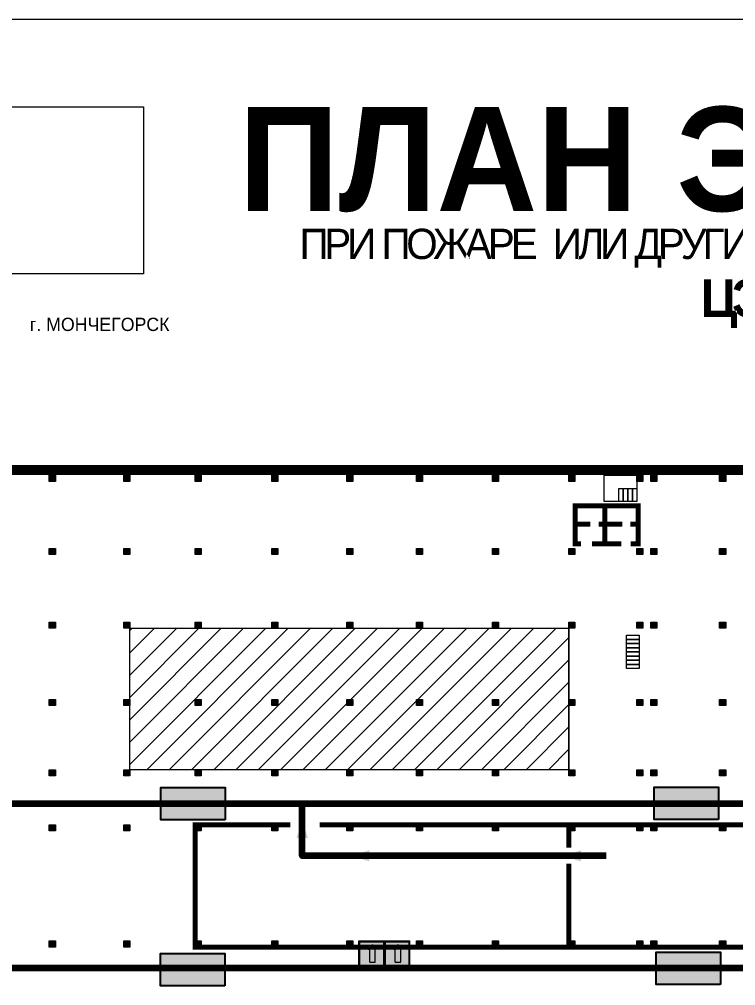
# Model space of a CAD drawing. Header units: millimetres. Extents: x 13810 to 67229, y 12374 to 21950.
# Drawn here: x 29178.8 to 29330.1, y 15525.1 to 15729.2 of the extents above; entities that cross this region are included whole.
import ezdxf

# ---------------------------------------------------------------- set-up
doc = ezdxf.new("R2010")
doc.units = ezdxf.units.MM
doc.layers.add('План_Штампы', color=7, linetype='Continuous')
doc.styles.add('обычный', font='arial.ttf')
picture_1 = doc.add_image_def('image1.jpg', size_in_pixel=(337, 105))

# ---------------------------------------------------------------- blocks, each defined once
blk = doc.blocks.new('A$C3AD82952')
at = {"true_color": 0xf5f5ff}
h = blk.add_hatch(color=7, dxfattribs=at)
h.dxf.hatch_style = 1
h.paths.add_polyline_path([(8.21, 8.73, 0.414214), (7.89, 9.05), (7.22, 9.05), (7.22, 9.92), (7.59, 9.92, 1), (7.57, 10.36), (7.22, 10.36), (7.22, 10.6), (6.43, 10.6), (6.43, 10.36), (6.01, 10.36), (4.74, 9.59), (4.74, 8.69), (4.98, 8.73), (4.98, 9.26), (6.12, 9.91), (6.43, 9.91), (6.43, 9.05), (5.76, 9.05, 0.414214), (5.44, 8.73), (5.44, 2.2), (8.21, 2.2)], flags=0)
h.paths.add_polyline_path([(12.8, 12.8), (0, 12.8), (0, 0), (12.8, 0)])
h.paths.add_polyline_path([(0.51, 12.29), (12.29, 12.29), (12.29, 0.51), (0.51, 0.51)], flags=16)
h.paths.add_polyline_path([(4.74, 9.59), (6.01, 10.36), (6.43, 10.36), (6.43, 10.6), (7.22, 10.6), (7.22, 10.36), (7.59, 10.36, -0.94586), (7.59, 9.92), (7.22, 9.92), (7.22, 9.05), (7.89, 9.05, -0.414214), (8.21, 8.73), (8.21, 2.2), (5.44, 2.2), (5.44, 8.73, -0.414214), (5.76, 9.05), (6.43, 9.05), (6.43, 9.91), (6.12, 9.91), (4.98, 9.26), (4.98, 8.73), (4.74, 8.69)], flags=0)
h = blk.add_hatch(color=242)
h.dxf.hatch_style = 1
h.paths.add_polyline_path([(12.29, 12.29), (0.51, 12.29), (0.51, 0.51), (12.29, 0.51)])
h.paths.add_polyline_path([(4.74, 8.69), (4.74, 9.59), (6.01, 10.36), (6.43, 10.36), (6.43, 10.6), (7.22, 10.6), (7.22, 10.36), (7.59, 10.36, -0.94586), (7.59, 9.92), (7.22, 9.92), (7.22, 9.05), (7.89, 9.05, -0.414214), (8.21, 8.73), (8.21, 2.2), (5.44, 2.2), (5.44, 8.73, -0.414214), (5.76, 9.05), (6.43, 9.05), (6.43, 9.91), (6.12, 9.91), (4.98, 9.26), (4.98, 8.73)], flags=16)
h = blk.add_hatch(color=7, dxfattribs=at)
h.dxf.hatch_style = 1
h.paths.add_polyline_path([(8.21, 8.73, 0.414214), (7.89, 9.05), (7.22, 9.05), (7.22, 9.92), (7.59, 9.92, 1), (7.57, 10.36), (7.22, 10.36), (7.22, 10.6), (6.43, 10.6), (6.43, 10.36), (6.01, 10.36), (4.74, 9.59), (4.74, 8.69), (4.98, 8.73), (4.98, 9.26), (6.12, 9.91), (6.43, 9.91), (6.43, 9.05), (5.76, 9.05, 0.414214), (5.44, 8.73), (5.44, 2.2), (8.21, 2.2)])
at = {"color": 242, "lineweight": 5}
for p, q in [((0, 0), (0, 12.8)), ((0, 12.8), (12.8, 12.8)), ((6.01, 10.36), (4.74, 9.59)), ((4.98, 9.26), (6.12, 9.91)), ((6.01, 10.36), (6.43, 10.36)), ((6.12, 9.91), (6.43, 9.91)), ((7.22, 10.6), (6.43, 10.6)), ((6.43, 10.6), (6.43, 10.36)), ((6.43, 9.91), (6.43, 9.05)), ((7.22, 10.36), (7.22, 10.6)), ((7.59, 10.36), (7.22, 10.36)), ((7.22, 9.05), (7.22, 9.92)), ((7.59, 9.92), (7.22, 9.92)), ((12.8, 0), (12.8, 12.8)), ((4.74, 9.59), (4.74, 8.69)), ((4.74, 8.69), (4.98, 8.73)), ((4.98, 8.73), (4.98, 9.26)), ((5.44, 2.2), (5.44, 8.73)), ((5.76, 9.05), (6.43, 9.05)), ((7.89, 9.05), (7.22, 9.05)), ((8.21, 2.2), (8.21, 8.73)), ((0, 0), (12.8, 0)), ((5.44, 2.2), (8.21, 2.2))]:
    blk.add_line(p, q, dxfattribs=at)
blk.add_lwpolyline([(0.51, 12.29), (12.29, 12.29), (12.29, 0.51), (0.51, 0.51)], close=True, dxfattribs=at)
for centre, radius, start, end in [((7.58, 10.14), 0.223, 273.1875, 86.8125), ((5.76, 8.73), 0.32, 90, 180), ((7.89, 8.73), 0.32, 0, 90)]:
    blk.add_arc(centre, radius, start, end, dxfattribs=at)
blk = doc.blocks.new('A$C32E8229D')
at = {"true_color": 0xffffff}
blk.add_hatch(color=7, dxfattribs=at).paths.add_polyline_path([(0, 0), (0, -8), (16, -8), (16, 0)])
h = blk.add_hatch(color=126)
h.paths.add_polyline_path([(0.2, -0.2), (15.8, -0.2), (15.8, -7.8), (0.2, -7.8)])
h.paths.add_polyline_path([(13.49, -2.05), (12.08, -2.05), (11.37, -2.63, 0.162397), (11.29, -2.84), (11.29, -3.63), (10.35, -3.63), (10.35, -4.05), (11.68, -4.05), (11.68, -3.48), (12.26, -4.28), (11.29, -5.1), (11.29, -6.78), (11.85, -6.78), (11.85, -5.44), (12.8, -4.64), (12.8, -5.94), (14.46, -5.94), (14.46, -5.39), (13.45, -5.39), (13.45, -3.97), (12.46, -2.59), (13.15, -2.59), (13.69, -3.34), (14.18, -3)], flags=16)
h.paths.add_polyline_path([(10.74, -1.82, 1), (11.8, -1.82, 1)], flags=16)
h.paths.add_polyline_path([(9.39, -3.59), (5.99, -3.59), (6.56, -3.03), (5.91, -3.03), (5.1, -3.83), (5.91, -4.64), (6.56, -4.64), (5.99, -4.09), (9.39, -4.09)], flags=16)
h.paths.add_polyline_path([(4.29, -1.08), (1.72, -1.08), (1.72, -6.6), (4.29, -6.6)], flags=16)
at = {"color": 126}
blk.add_lwpolyline([(16, -8), (0, -8), (0, 0), (16, 0)], close=True, dxfattribs=at)

msp = doc.modelspace()

# ---------------------------------------------------------------- hatches: boundary and pattern name
at = {"lineweight": 0}
h = msp.add_hatch(color=256, dxfattribs=at)
h.dxf.hatch_style = 1
h.paths.add_polyline_path([(29185.12, 15632.91), (29185.12, 15631.61), (29186.41, 15631.61), (29186.41, 15632.91)])
h = msp.add_hatch(color=256, dxfattribs=at)
h.dxf.hatch_style = 1
h.paths.add_polyline_path([(29200.89, 15632.91), (29200.89, 15631.61), (29202.17, 15631.61), (29202.17, 15632.91)])
h = msp.add_hatch(color=256, dxfattribs=at)
h.dxf.hatch_style = 1
h.paths.add_polyline_path([(29215.94, 15632.91), (29215.94, 15631.61), (29217.22, 15631.61), (29217.22, 15632.91)])
h = msp.add_hatch(color=256, dxfattribs=at)
h.dxf.hatch_style = 1
h.paths.add_polyline_path([(29232.11, 15632.91), (29232.11, 15631.61), (29233.39, 15631.61), (29233.39, 15632.91)])
h = msp.add_hatch(color=256, dxfattribs=at)
h.dxf.hatch_style = 1
h.paths.add_polyline_path([(29248, 15632.91), (29248, 15631.61), (29249.28, 15631.61), (29249.28, 15632.91)])
h = msp.add_hatch(color=256, dxfattribs=at)
h.dxf.hatch_style = 1
h.paths.add_polyline_path([(29262.72, 15632.91), (29262.72, 15631.61), (29264, 15631.61), (29264, 15632.91)])
h = msp.add_hatch(color=256, dxfattribs=at)
h.dxf.hatch_style = 1
h.paths.add_polyline_path([(29278.76, 15632.91), (29278.76, 15631.61), (29280.04, 15631.61), (29280.04, 15632.91)])
h = msp.add_hatch(color=256, dxfattribs=at)
h.dxf.hatch_style = 1
h.paths.add_polyline_path([(29294.89, 15632.91), (29294.89, 15631.61), (29296.17, 15631.61), (29296.17, 15632.91)])
h = msp.add_hatch(color=256, dxfattribs=at)
h.dxf.hatch_style = 1
h.paths.add_polyline_path([(29309.28, 15632.91), (29309.28, 15631.61), (29310.56, 15631.61), (29310.56, 15632.91)])
h = msp.add_hatch(color=256, dxfattribs=at)
h.dxf.hatch_style = 1
h.paths.add_polyline_path([(29312.22, 15632.91), (29312.22, 15631.61), (29313.5, 15631.61), (29313.5, 15632.91)])
h = msp.add_hatch(color=256, dxfattribs=at)
h.dxf.hatch_style = 1
h.paths.add_polyline_path([(29326.76, 15632.91), (29326.76, 15631.61), (29328.04, 15631.61), (29328.04, 15632.91)])
h = msp.add_hatch(color=256, dxfattribs=at)
h.dxf.hatch_style = 1
h.paths.add_polyline_path([(29185.12, 15617.45), (29185.12, 15616.16), (29186.41, 15616.16), (29186.41, 15617.45)])
h = msp.add_hatch(color=256, dxfattribs=at)
h.dxf.hatch_style = 1
h.paths.add_polyline_path([(29200.89, 15617.45), (29200.89, 15616.16), (29202.17, 15616.16), (29202.17, 15617.45)])
h = msp.add_hatch(color=256, dxfattribs=at)
h.dxf.hatch_style = 1
h.paths.add_polyline_path([(29215.94, 15617.45), (29215.94, 15616.16), (29217.22, 15616.16), (29217.22, 15617.45)])
h = msp.add_hatch(color=256, dxfattribs=at)
h.dxf.hatch_style = 1
h.paths.add_polyline_path([(29232.11, 15617.45), (29232.11, 15616.16), (29233.39, 15616.16), (29233.39, 15617.45)])
h = msp.add_hatch(color=256, dxfattribs=at)
h.dxf.hatch_style = 1
h.paths.add_polyline_path([(29248, 15617.45), (29248, 15616.16), (29249.28, 15616.16), (29249.28, 15617.45)])
h = msp.add_hatch(color=256, dxfattribs=at)
h.dxf.hatch_style = 1
h.paths.add_polyline_path([(29262.72, 15617.45), (29262.72, 15616.16), (29264, 15616.16), (29264, 15617.45)])
h = msp.add_hatch(color=256, dxfattribs=at)
h.dxf.hatch_style = 1
h.paths.add_polyline_path([(29278.76, 15617.45), (29278.76, 15616.16), (29280.04, 15616.16), (29280.04, 15617.45)])
h = msp.add_hatch(color=256, dxfattribs=at)
h.dxf.hatch_style = 1
h.paths.add_polyline_path([(29294.89, 15617.45), (29294.89, 15616.16), (29296.17, 15616.16), (29296.17, 15617.45)])
h = msp.add_hatch(color=256, dxfattribs=at)
h.dxf.hatch_style = 1
h.paths.add_polyline_path([(29309.28, 15617.45), (29309.28, 15616.16), (29310.56, 15616.16), (29310.56, 15617.45)])
h = msp.add_hatch(color=256, dxfattribs=at)
h.dxf.hatch_style = 1
h.paths.add_polyline_path([(29312.22, 15617.45), (29312.22, 15616.16), (29313.5, 15616.16), (29313.5, 15617.45)])
h = msp.add_hatch(color=256, dxfattribs=at)
h.dxf.hatch_style = 1
h.paths.add_polyline_path([(29326.76, 15617.45), (29326.76, 15616.16), (29328.04, 15616.16), (29328.04, 15617.45)])
at = {"lineweight": 0, "true_color": 0x000000}
h = msp.add_hatch(dxfattribs=at)
h.set_pattern_fill('ANSI31', color=18, scale=1.05, angle=180)
h.set_pattern_definition([(225, (46320.227, 24066.8712), (2.35731723, -2.35731723), [])])
h.paths.add_polyline_path([(29612.09, 15475.53), (29612.09, 15463.7), (29625.72, 15463.7), (29625.72, 15475.53)])
h.paths.add_polyline_path([(29625.72, 15569.42), (29625.72, 15601.91), (29592.83, 15601.91), (29592.83, 15569.42)])
h.paths.add_polyline_path([(29561.74, 15463.34), (29575.34, 15463.34), (29575.34, 15475.53), (29561.74, 15475.53)])
h.paths.add_polyline_path([(29469.05, 15521.67), (29469.05, 15491.13), (29561.74, 15491.13), (29561.74, 15521.67)])
h.paths.add_polyline_path([(29467.76, 15461.12), (29467.76, 15474.24), (29453.81, 15474.24), (29453.81, 15461.12)])
h.paths.add_polyline_path([(29455.93, 15520.28), (29455.93, 15509.78), (29466.09, 15509.78), (29466.09, 15520.28)])
h.paths.add_polyline_path([(29454.77, 15572.07), (29466.59, 15572.07), (29466.59, 15583.3), (29454.77, 15583.3)])
h.paths.add_polyline_path([(29454.77, 15603.15), (29466.59, 15603.15), (29466.59, 15614.39), (29454.77, 15614.39)])
h.paths.add_polyline_path([(29343.26, 15600.61), (29343.26, 15570.71), (29436.15, 15570.71), (29436.15, 15600.61)])
h.paths.add_polyline_path([(29327.99, 15521.67), (29327.99, 15491.13), (29436.15, 15491.13), (29436.15, 15521.67)])
h.paths.add_polyline_path([(29279.99, 15491.13), (29294.84, 15491.13), (29294.84, 15521.67), (29279.99, 15521.67)])
h.paths.add_polyline_path([(29202.12, 15600.61), (29202.12, 15570.71), (29294.84, 15570.71), (29294.84, 15600.61)])
at = {"lineweight": 0}
h = msp.add_hatch(color=256, dxfattribs=at)
h.dxf.hatch_style = 1
h.paths.add_polyline_path([(29185.12, 15601.92), (29185.12, 15600.62), (29186.41, 15600.62), (29186.41, 15601.92)])
h = msp.add_hatch(color=256, dxfattribs=at)
h.dxf.hatch_style = 1
h.paths.add_polyline_path([(29200.89, 15601.92), (29200.89, 15600.62), (29202.17, 15600.62), (29202.17, 15601.92)])
h = msp.add_hatch(color=256, dxfattribs=at)
h.dxf.hatch_style = 1
h.paths.add_polyline_path([(29215.94, 15601.92), (29215.94, 15600.62), (29217.22, 15600.62), (29217.22, 15601.92)])
h = msp.add_hatch(color=256, dxfattribs=at)
h.dxf.hatch_style = 1
h.paths.add_polyline_path([(29232.11, 15601.92), (29232.11, 15600.62), (29233.39, 15600.62), (29233.39, 15601.92)])
h = msp.add_hatch(color=256, dxfattribs=at)
h.dxf.hatch_style = 1
h.paths.add_polyline_path([(29248, 15601.92), (29248, 15600.62), (29249.28, 15600.62), (29249.28, 15601.92)])
h = msp.add_hatch(color=256, dxfattribs=at)
h.dxf.hatch_style = 1
h.paths.add_polyline_path([(29262.72, 15601.92), (29262.72, 15600.62), (29264, 15600.62), (29264, 15601.92)])
h = msp.add_hatch(color=256, dxfattribs=at)
h.dxf.hatch_style = 1
h.paths.add_polyline_path([(29278.76, 15601.92), (29278.76, 15600.62), (29280.04, 15600.62), (29280.04, 15601.92)])
h = msp.add_hatch(color=256, dxfattribs=at)
h.dxf.hatch_style = 1
h.paths.add_polyline_path([(29294.89, 15601.92), (29294.89, 15600.62), (29296.17, 15600.62), (29296.17, 15601.92)])
h = msp.add_hatch(color=256, dxfattribs=at)
h.dxf.hatch_style = 1
h.paths.add_polyline_path([(29309.28, 15601.92), (29309.28, 15600.62), (29310.56, 15600.62), (29310.56, 15601.92)])
h = msp.add_hatch(color=256, dxfattribs=at)
h.dxf.hatch_style = 1
h.paths.add_polyline_path([(29312.22, 15601.92), (29312.22, 15600.62), (29313.5, 15600.62), (29313.5, 15601.92)])
h = msp.add_hatch(color=256, dxfattribs=at)
h.dxf.hatch_style = 1
h.paths.add_polyline_path([(29326.76, 15601.92), (29326.76, 15600.62), (29328.04, 15600.62), (29328.04, 15601.92)])
h = msp.add_hatch(color=256, dxfattribs=at)
h.dxf.hatch_style = 1
h.paths.add_polyline_path([(29185.12, 15585.56), (29185.12, 15584.27), (29186.41, 15584.27), (29186.41, 15585.56)])
h = msp.add_hatch(color=256, dxfattribs=at)
h.dxf.hatch_style = 1
h.paths.add_polyline_path([(29200.89, 15585.56), (29200.89, 15584.27), (29202.17, 15584.27), (29202.17, 15585.56)])
h = msp.add_hatch(color=256, dxfattribs=at)
h.dxf.hatch_style = 1
h.paths.add_polyline_path([(29215.94, 15585.56), (29215.94, 15584.27), (29217.22, 15584.27), (29217.22, 15585.56)])
h = msp.add_hatch(color=256, dxfattribs=at)
h.dxf.hatch_style = 1
h.paths.add_polyline_path([(29232.11, 15585.56), (29232.11, 15584.27), (29233.39, 15584.27), (29233.39, 15585.56)])
h = msp.add_hatch(color=256, dxfattribs=at)
h.dxf.hatch_style = 1
h.paths.add_polyline_path([(29248, 15585.56), (29248, 15584.27), (29249.28, 15584.27), (29249.28, 15585.56)])
h = msp.add_hatch(color=256, dxfattribs=at)
h.dxf.hatch_style = 1
h.paths.add_polyline_path([(29262.72, 15585.56), (29262.72, 15584.27), (29264, 15584.27), (29264, 15585.56)])
h = msp.add_hatch(color=256, dxfattribs=at)
h.dxf.hatch_style = 1
h.paths.add_polyline_path([(29278.76, 15585.56), (29278.76, 15584.27), (29280.04, 15584.27), (29280.04, 15585.56)])
h = msp.add_hatch(color=256, dxfattribs=at)
h.dxf.hatch_style = 1
h.paths.add_polyline_path([(29294.89, 15585.56), (29294.89, 15584.27), (29296.17, 15584.27), (29296.17, 15585.56)])
h = msp.add_hatch(color=256, dxfattribs=at)
h.dxf.hatch_style = 1
h.paths.add_polyline_path([(29309.28, 15585.56), (29309.28, 15584.27), (29310.56, 15584.27), (29310.56, 15585.56)])
h = msp.add_hatch(color=256, dxfattribs=at)
h.dxf.hatch_style = 1
h.paths.add_polyline_path([(29312.22, 15585.56), (29312.22, 15584.27), (29313.5, 15584.27), (29313.5, 15585.56)])
h = msp.add_hatch(color=256, dxfattribs=at)
h.dxf.hatch_style = 1
h.paths.add_polyline_path([(29326.76, 15585.56), (29326.76, 15584.27), (29328.04, 15584.27), (29328.04, 15585.56)])
h = msp.add_hatch(color=256, dxfattribs=at)
h.dxf.hatch_style = 1
h.paths.add_polyline_path([(29185.12, 15570.72), (29185.12, 15569.43), (29186.41, 15569.43), (29186.41, 15570.72)])
h = msp.add_hatch(color=256, dxfattribs=at)
h.dxf.hatch_style = 1
h.paths.add_polyline_path([(29200.89, 15570.72), (29200.89, 15569.43), (29202.17, 15569.43), (29202.17, 15570.72)])
h = msp.add_hatch(color=256, dxfattribs=at)
h.dxf.hatch_style = 1
h.paths.add_polyline_path([(29215.94, 15570.72), (29215.94, 15569.43), (29217.22, 15569.43), (29217.22, 15570.72)])
h = msp.add_hatch(color=256, dxfattribs=at)
h.dxf.hatch_style = 1
h.paths.add_polyline_path([(29232.11, 15570.72), (29232.11, 15569.43), (29233.39, 15569.43), (29233.39, 15570.72)])
h = msp.add_hatch(color=256, dxfattribs=at)
h.dxf.hatch_style = 1
h.paths.add_polyline_path([(29248, 15570.72), (29248, 15569.43), (29249.28, 15569.43), (29249.28, 15570.72)])
h = msp.add_hatch(color=256, dxfattribs=at)
h.dxf.hatch_style = 1
h.paths.add_polyline_path([(29262.72, 15570.72), (29262.72, 15569.43), (29264, 15569.43), (29264, 15570.72)])
h = msp.add_hatch(color=256, dxfattribs=at)
h.dxf.hatch_style = 1
h.paths.add_polyline_path([(29278.76, 15570.72), (29278.76, 15569.43), (29280.04, 15569.43), (29280.04, 15570.72)])
h = msp.add_hatch(color=256, dxfattribs=at)
h.dxf.hatch_style = 1
h.paths.add_polyline_path([(29294.89, 15570.72), (29294.89, 15569.43), (29296.17, 15569.43), (29296.17, 15570.72)])
h = msp.add_hatch(color=256, dxfattribs=at)
h.dxf.hatch_style = 1
h.paths.add_polyline_path([(29309.28, 15570.72), (29309.28, 15569.43), (29310.56, 15569.43), (29310.56, 15570.72)])
h = msp.add_hatch(color=256, dxfattribs=at)
h.dxf.hatch_style = 1
h.paths.add_polyline_path([(29312.22, 15570.72), (29312.22, 15569.43), (29313.5, 15569.43), (29313.5, 15570.72)])
h = msp.add_hatch(color=256, dxfattribs=at)
h.dxf.hatch_style = 1
h.paths.add_polyline_path([(29326.76, 15570.72), (29326.76, 15569.43), (29328.04, 15569.43), (29328.04, 15570.72)])
h = msp.add_hatch(color=256, dxfattribs=at)
h.dxf.hatch_style = 1
h.paths.add_polyline_path([(29185.12, 15559.09), (29185.12, 15557.8), (29186.41, 15557.8), (29186.41, 15559.09)])
h = msp.add_hatch(color=256, dxfattribs=at)
h.dxf.hatch_style = 1
h.paths.add_polyline_path([(29200.89, 15559.09), (29200.89, 15557.8), (29202.17, 15557.8), (29202.17, 15559.09)])
h = msp.add_hatch(color=256, dxfattribs=at)
h.dxf.hatch_style = 1
h.paths.add_polyline_path([(29215.94, 15559.09), (29215.94, 15557.8), (29217.22, 15557.8), (29217.22, 15559.09)])
h = msp.add_hatch(color=256, dxfattribs=at)
h.dxf.hatch_style = 1
h.paths.add_polyline_path([(29232.11, 15559.09), (29232.11, 15557.8), (29233.39, 15557.8), (29233.39, 15559.09)])
h = msp.add_hatch(color=256, dxfattribs=at)
h.dxf.hatch_style = 1
h.paths.add_polyline_path([(29248, 15559.09), (29248, 15557.8), (29249.28, 15557.8), (29249.28, 15559.09)])
h = msp.add_hatch(color=256, dxfattribs=at)
h.dxf.hatch_style = 1
h.paths.add_polyline_path([(29262.72, 15559.09), (29262.72, 15557.8), (29264, 15557.8), (29264, 15559.09)])
h = msp.add_hatch(color=256, dxfattribs=at)
h.dxf.hatch_style = 1
h.paths.add_polyline_path([(29278.76, 15559.09), (29278.76, 15557.8), (29280.04, 15557.8), (29280.04, 15559.09)])
h = msp.add_hatch(color=256, dxfattribs=at)
h.dxf.hatch_style = 1
h.paths.add_polyline_path([(29294.89, 15559.09), (29294.89, 15557.8), (29296.17, 15557.8), (29296.17, 15559.09)])
h = msp.add_hatch(color=256, dxfattribs=at)
h.dxf.hatch_style = 1
h.paths.add_polyline_path([(29309.28, 15559.09), (29309.28, 15557.8), (29310.56, 15557.8), (29310.56, 15559.09)])
h = msp.add_hatch(color=256, dxfattribs=at)
h.dxf.hatch_style = 1
h.paths.add_polyline_path([(29312.22, 15559.09), (29312.22, 15557.8), (29313.5, 15557.8), (29313.5, 15559.09)])
h = msp.add_hatch(color=256, dxfattribs=at)
h.dxf.hatch_style = 1
h.paths.add_polyline_path([(29326.76, 15559.09), (29326.76, 15557.8), (29328.04, 15557.8), (29328.04, 15559.09)])
h = msp.add_hatch(color=256, dxfattribs=at)
h.dxf.hatch_style = 1
h.paths.add_polyline_path([(29185.12, 15534.56), (29185.12, 15533.27), (29186.41, 15533.27), (29186.41, 15534.56)])
h = msp.add_hatch(color=256, dxfattribs=at)
h.dxf.hatch_style = 1
h.paths.add_polyline_path([(29200.89, 15534.56), (29200.89, 15533.27), (29202.17, 15533.27), (29202.17, 15534.56)])
h = msp.add_hatch(color=256, dxfattribs=at)
h.dxf.hatch_style = 1
h.paths.add_polyline_path([(29215.94, 15534.56), (29215.94, 15533.27), (29217.22, 15533.27), (29217.22, 15534.56)])
h = msp.add_hatch(color=256, dxfattribs=at)
h.dxf.hatch_style = 1
h.paths.add_polyline_path([(29232.11, 15534.56), (29232.11, 15533.27), (29233.39, 15533.27), (29233.39, 15534.56)])
h = msp.add_hatch(color=256, dxfattribs=at)
h.dxf.hatch_style = 1
h.paths.add_polyline_path([(29248, 15534.56), (29248, 15533.27), (29249.28, 15533.27), (29249.28, 15534.56)])
h = msp.add_hatch(color=256, dxfattribs=at)
h.dxf.hatch_style = 1
h.paths.add_polyline_path([(29262.72, 15534.56), (29262.72, 15533.27), (29264, 15533.27), (29264, 15534.56)])
h = msp.add_hatch(color=256, dxfattribs=at)
h.dxf.hatch_style = 1
h.paths.add_polyline_path([(29278.76, 15534.56), (29278.76, 15533.27), (29280.04, 15533.27), (29280.04, 15534.56)])
h = msp.add_hatch(color=256, dxfattribs=at)
h.dxf.hatch_style = 1
h.paths.add_polyline_path([(29294.89, 15534.56), (29294.89, 15533.27), (29296.17, 15533.27), (29296.17, 15534.56)])
h = msp.add_hatch(color=256, dxfattribs=at)
h.dxf.hatch_style = 1
h.paths.add_polyline_path([(29309.28, 15534.56), (29309.28, 15533.27), (29310.56, 15533.27), (29310.56, 15534.56)])
h = msp.add_hatch(color=256, dxfattribs=at)
h.dxf.hatch_style = 1
h.paths.add_polyline_path([(29312.22, 15534.56), (29312.22, 15533.27), (29313.5, 15533.27), (29313.5, 15534.56)])
h = msp.add_hatch(color=256, dxfattribs=at)
h.dxf.hatch_style = 1
h.paths.add_polyline_path([(29326.76, 15534.56), (29326.76, 15533.27), (29328.04, 15533.27), (29328.04, 15534.56)])

# ---------------------------------------------------------------- linework, layer by layer
at = {"color": 126, "lineweight": 0, "true_color": 0x008754}
msp.add_lwpolyline([(29066.55, 15729.23), (29666.55, 15729.23), (29666.55, 15334.23), (29066.55, 15334.23)], close=True, dxfattribs=at)
at = {"lineweight": 0}
for points, const_width in [([(29642.43, 15458.23), (29642.5, 15458.23), (29642.5, 15634.03), (29159.66, 15634.03)], 2.1), ([(29307.94, 15618.41), (29309.55, 15618.41), (29309.55, 15626.47), (29296.2, 15626.47), (29296.2, 15618.72)], 1.05), ([(29302.53, 15618.41), (29302.53, 15626.47)], 1.05), ([(29296.2, 15622.57), (29299.46, 15622.57)], 1.05), ([(29306.22, 15622.57), (29301.19, 15622.57)], 1.05), ([(29309.55, 15622.57), (29307.9, 15622.57)], 1.05), ([(29297.45, 15618.41), (29296.2, 15618.41), (29296.2, 15620.26)], 1.05), ([(29305.96, 15618.41), (29299.82, 15618.41)], 1.05)]:
    msp.add_lwpolyline(points, dxfattribs=dict(at, const_width=const_width))
for points in [[(29186.41, 15631.61), (29185.12, 15631.61), (29185.12, 15632.91), (29186.41, 15632.91)], [(29202.17, 15631.61), (29200.89, 15631.61), (29200.89, 15632.91), (29202.17, 15632.91)], [(29217.22, 15631.61), (29215.94, 15631.61), (29215.94, 15632.91), (29217.22, 15632.91)], [(29233.39, 15631.61), (29232.11, 15631.61), (29232.11, 15632.91), (29233.39, 15632.91)], [(29249.28, 15631.61), (29248, 15631.61), (29248, 15632.91), (29249.28, 15632.91)], [(29264, 15631.61), (29262.72, 15631.61), (29262.72, 15632.91), (29264, 15632.91)], [(29280.04, 15631.61), (29278.76, 15631.61), (29278.76, 15632.91), (29280.04, 15632.91)], [(29296.17, 15631.61), (29294.89, 15631.61), (29294.89, 15632.91), (29296.17, 15632.91)], [(29310.56, 15631.61), (29309.28, 15631.61), (29309.28, 15632.91), (29310.56, 15632.91)], [(29313.5, 15631.61), (29312.22, 15631.61), (29312.22, 15632.91), (29313.5, 15632.91)], [(29328.04, 15631.61), (29326.76, 15631.61), (29326.76, 15632.91), (29328.04, 15632.91)], [(29306.39, 15627.4), (29305.43, 15627.4), (29305.43, 15630.11), (29306.39, 15630.11)], [(29307.36, 15627.4), (29306.39, 15627.4), (29306.39, 15630.11), (29307.36, 15630.11)], [(29308.32, 15627.4), (29307.36, 15627.4), (29307.36, 15630.11), (29308.32, 15630.11)], [(29309.28, 15627.4), (29308.32, 15627.4), (29308.32, 15630.11), (29309.28, 15630.11)], [(29186.41, 15616.16), (29185.12, 15616.16), (29185.12, 15617.45), (29186.41, 15617.45)], [(29202.17, 15616.16), (29200.89, 15616.16), (29200.89, 15617.45), (29202.17, 15617.45)], [(29217.22, 15616.16), (29215.94, 15616.16), (29215.94, 15617.45), (29217.22, 15617.45)], [(29233.39, 15616.16), (29232.11, 15616.16), (29232.11, 15617.45), (29233.39, 15617.45)], [(29249.28, 15616.16), (29248, 15616.16), (29248, 15617.45), (29249.28, 15617.45)], [(29264, 15616.16), (29262.72, 15616.16), (29262.72, 15617.45), (29264, 15617.45)], [(29280.04, 15616.16), (29278.76, 15616.16), (29278.76, 15617.45), (29280.04, 15617.45)], [(29296.17, 15616.16), (29294.89, 15616.16), (29294.89, 15617.45), (29296.17, 15617.45)], [(29310.56, 15616.16), (29309.28, 15616.16), (29309.28, 15617.45), (29310.56, 15617.45)], [(29313.5, 15616.16), (29312.22, 15616.16), (29312.22, 15617.45), (29313.5, 15617.45)], [(29328.04, 15616.16), (29326.76, 15616.16), (29326.76, 15617.45), (29328.04, 15617.45)], [(29186.41, 15600.62), (29185.12, 15600.62), (29185.12, 15601.92), (29186.41, 15601.92)], [(29202.17, 15600.62), (29200.89, 15600.62), (29200.89, 15601.92), (29202.17, 15601.92)], [(29217.22, 15600.62), (29215.94, 15600.62), (29215.94, 15601.92), (29217.22, 15601.92)], [(29233.39, 15600.62), (29232.11, 15600.62), (29232.11, 15601.92), (29233.39, 15601.92)], [(29249.28, 15600.62), (29248, 15600.62), (29248, 15601.92), (29249.28, 15601.92)], [(29264, 15600.62), (29262.72, 15600.62), (29262.72, 15601.92), (29264, 15601.92)], [(29280.04, 15600.62), (29278.76, 15600.62), (29278.76, 15601.92), (29280.04, 15601.92)], [(29296.17, 15600.62), (29294.89, 15600.62), (29294.89, 15601.92), (29296.17, 15601.92)], [(29310.56, 15600.62), (29309.28, 15600.62), (29309.28, 15601.92), (29310.56, 15601.92)], [(29313.5, 15600.62), (29312.22, 15600.62), (29312.22, 15601.92), (29313.5, 15601.92)], [(29328.04, 15600.62), (29326.76, 15600.62), (29326.76, 15601.92), (29328.04, 15601.92)], [(29294.84, 15570.71), (29202.12, 15570.71), (29202.12, 15600.61), (29294.84, 15600.61)], [(29294.89, 15570.72), (29202.17, 15570.72), (29202.17, 15600.62), (29294.89, 15600.62)], [(29307.11, 15598.24), (29307.11, 15599.12), (29309.74, 15599.12), (29309.74, 15598.24)], [(29307.11, 15597.36), (29307.11, 15598.24), (29309.74, 15598.24), (29309.74, 15597.36)], [(29307.11, 15596.48), (29307.11, 15597.36), (29309.74, 15597.36), (29309.74, 15596.48)], [(29307.11, 15595.6), (29307.11, 15596.48), (29309.74, 15596.48), (29309.74, 15595.6)], [(29307.11, 15594.72), (29307.11, 15595.6), (29309.74, 15595.6), (29309.74, 15594.72)], [(29307.11, 15593.84), (29307.11, 15594.72), (29309.74, 15594.72), (29309.74, 15593.84)], [(29307.11, 15592.96), (29307.11, 15593.84), (29309.74, 15593.84), (29309.74, 15592.96)], [(29307.11, 15592.08), (29307.11, 15592.96), (29309.74, 15592.96), (29309.74, 15592.08)], [(29186.41, 15584.27), (29185.12, 15584.27), (29185.12, 15585.56), (29186.41, 15585.56)], [(29202.17, 15584.27), (29200.89, 15584.27), (29200.89, 15585.56), (29202.17, 15585.56)], [(29217.22, 15584.27), (29215.94, 15584.27), (29215.94, 15585.56), (29217.22, 15585.56)], [(29233.39, 15584.27), (29232.11, 15584.27), (29232.11, 15585.56), (29233.39, 15585.56)], [(29249.28, 15584.27), (29248, 15584.27), (29248, 15585.56), (29249.28, 15585.56)], [(29264, 15584.27), (29262.72, 15584.27), (29262.72, 15585.56), (29264, 15585.56)], [(29280.04, 15584.27), (29278.76, 15584.27), (29278.76, 15585.56), (29280.04, 15585.56)], [(29296.17, 15584.27), (29294.89, 15584.27), (29294.89, 15585.56), (29296.17, 15585.56)], [(29310.56, 15584.27), (29309.28, 15584.27), (29309.28, 15585.56), (29310.56, 15585.56)], [(29313.5, 15584.27), (29312.22, 15584.27), (29312.22, 15585.56), (29313.5, 15585.56)], [(29328.04, 15584.27), (29326.76, 15584.27), (29326.76, 15585.56), (29328.04, 15585.56)], [(29186.41, 15569.43), (29185.12, 15569.43), (29185.12, 15570.72), (29186.41, 15570.72)], [(29202.17, 15569.43), (29200.89, 15569.43), (29200.89, 15570.72), (29202.17, 15570.72)], [(29217.22, 15569.43), (29215.94, 15569.43), (29215.94, 15570.72), (29217.22, 15570.72)], [(29233.39, 15569.43), (29232.11, 15569.43), (29232.11, 15570.72), (29233.39, 15570.72)], [(29249.28, 15569.43), (29248, 15569.43), (29248, 15570.72), (29249.28, 15570.72)], [(29264, 15569.43), (29262.72, 15569.43), (29262.72, 15570.72), (29264, 15570.72)], [(29280.04, 15569.43), (29278.76, 15569.43), (29278.76, 15570.72), (29280.04, 15570.72)], [(29296.17, 15569.43), (29294.89, 15569.43), (29294.89, 15570.72), (29296.17, 15570.72)], [(29310.56, 15569.43), (29309.28, 15569.43), (29309.28, 15570.72), (29310.56, 15570.72)], [(29313.5, 15569.43), (29312.22, 15569.43), (29312.22, 15570.72), (29313.5, 15570.72)], [(29328.04, 15569.43), (29326.76, 15569.43), (29326.76, 15570.72), (29328.04, 15570.72)], [(29186.41, 15557.8), (29185.12, 15557.8), (29185.12, 15559.09), (29186.41, 15559.09)], [(29202.17, 15557.8), (29200.89, 15557.8), (29200.89, 15559.09), (29202.17, 15559.09)], [(29217.22, 15557.8), (29215.94, 15557.8), (29215.94, 15559.09), (29217.22, 15559.09)], [(29233.39, 15557.8), (29232.11, 15557.8), (29232.11, 15559.09), (29233.39, 15559.09)], [(29249.28, 15557.8), (29248, 15557.8), (29248, 15559.09), (29249.28, 15559.09)], [(29264, 15557.8), (29262.72, 15557.8), (29262.72, 15559.09), (29264, 15559.09)], [(29280.04, 15557.8), (29278.76, 15557.8), (29278.76, 15559.09), (29280.04, 15559.09)], [(29296.17, 15557.8), (29294.89, 15557.8), (29294.89, 15559.09), (29296.17, 15559.09)], [(29310.56, 15557.8), (29309.28, 15557.8), (29309.28, 15559.09), (29310.56, 15559.09)], [(29313.5, 15557.8), (29312.22, 15557.8), (29312.22, 15559.09), (29313.5, 15559.09)], [(29328.04, 15557.8), (29326.76, 15557.8), (29326.76, 15559.09), (29328.04, 15559.09)], [(29186.41, 15533.27), (29185.12, 15533.27), (29185.12, 15534.56), (29186.41, 15534.56)], [(29202.17, 15533.27), (29200.89, 15533.27), (29200.89, 15534.56), (29202.17, 15534.56)], [(29217.22, 15533.27), (29215.94, 15533.27), (29215.94, 15534.56), (29217.22, 15534.56)], [(29233.39, 15533.27), (29232.11, 15533.27), (29232.11, 15534.56), (29233.39, 15534.56)], [(29249.28, 15533.27), (29248, 15533.27), (29248, 15534.56), (29249.28, 15534.56)], [(29264, 15533.27), (29262.72, 15533.27), (29262.72, 15534.56), (29264, 15534.56)], [(29280.04, 15533.27), (29278.76, 15533.27), (29278.76, 15534.56), (29280.04, 15534.56)], [(29296.17, 15533.27), (29294.89, 15533.27), (29294.89, 15534.56), (29296.17, 15534.56)], [(29310.56, 15533.27), (29309.28, 15533.27), (29309.28, 15534.56), (29310.56, 15534.56)], [(29313.5, 15533.27), (29312.22, 15533.27), (29312.22, 15534.56), (29313.5, 15534.56)], [(29328.04, 15533.27), (29326.76, 15533.27), (29326.76, 15534.56), (29328.04, 15534.56)]]:
    msp.add_lwpolyline(points, close=True, dxfattribs=at)
msp.add_lwpolyline([(29305.43, 15627.4), (29302.36, 15627.4), (29302.36, 15632.91), (29309.28, 15632.91), (29309.28, 15630.11)], dxfattribs=at)
at = {"color": 126, "lineweight": 100, "true_color": 0x008754}
for points in [[(29617.88, 15629.04), (29622.49, 15629.04), (29622.49, 15624.46), (29612.74, 15624.46), (29612.74, 15607.14), (29633.12, 15607.14), (29633.12, 15528.82), (29160.65, 15528.82), (29160.65, 15486.01), (29149.84, 15477.48), (29149.84, 15461), (29139.46, 15461), (29139.46, 15472.61), (29143.38, 15472.61), (29143.38, 15468.52)], [(29633.12, 15563.54), (29160.65, 15563.54), (29160.65, 15528.82)], [(29302.76, 15552.5), (29238.55, 15552.5), (29238.55, 15563.54)]]:
    msp.add_lwpolyline(points, dxfattribs=at)
at = {"lineweight": 100, "const_width": 1.05}
for points in [[(29236.03, 15559.09), (29215.94, 15559.09), (29215.94, 15533.27), (29358.95, 15533.27), (29358.95, 15554.69)], [(29358.95, 15557.28), (29358.95, 15559.09), (29242.27, 15559.09)], [(29294.89, 15559.09), (29294.89, 15554.24)], [(29294.89, 15550.88), (29294.89, 15533.27)]]:
    msp.add_lwpolyline(points, dxfattribs=at)
at = {"layer": 'План_Штампы', "color": 126, "true_color": 0x008754}
for points in [[(29239.78, 15556.3), (29237.39, 15556.3), (29238.57, 15559.97)], [(29252.76, 15553.72), (29252.76, 15551.33), (29249.09, 15552.51)], [(29297.46, 15553.72), (29297.46, 15551.33), (29293.79, 15552.51)]]:
    msp.add_solid(points, dxfattribs=at)

# ---------------------------------------------------------------- block references
at = {"xscale": 0.42, "yscale": 0.42, "zscale": 0.42}
for p in [(29250.54, 15529.18), (29255.92, 15529.18)]:
    msp.add_blockref('A$C3AD82952', p, dxfattribs=at)
at = {"layer": 'План_Штампы', "color": 126, "true_color": 0x008754, "xscale": 0.8505091456646409, "yscale": 0.8505091456646409, "zscale": 0.8505091456646409, "rotation": 359.9978653237143}
for p in [(29208.66, 15566.97), (29312.89, 15567.02), (29208.59, 15531.91), (29313.33, 15532.17)]:
    msp.add_blockref('A$C32E8229D', p, dxfattribs=at)

# ---------------------------------------------------------------- texts
at = {"lineweight": 0, "style": 'обычный'}
for s, insert, char_height, width, attachment_point in [('{\\fProxima Nova Rg|b1|i0|c204|p2;ПЛАН ЭВАКУАЦИИ}', (29225.17, 15710.73), 22, 493.8901, 1), ('\\pi-8.4,l8.4,t8.4;{\\fProxima Nova Rg|b0|i0|c204|p2;г. МОНЧЕГОРСК\\H1.1997x; }', (29195.77, 15664.77), 2.8, 126.6484, 5)]:
    msp.add_mtext(s, dxfattribs=dict(at, insert=insert, char_height=char_height, width=width, attachment_point=attachment_point))
at = {"color": 0, "lineweight": 0, "insert": (29375.45, 15685.17), "char_height": 8, "width": 449.2158, "attachment_point": 5, "style": 'обычный'}
msp.add_mtext('{\\fArial Black|b1|i0|c204|p34;\\H2x;\\T0.85;  \\fArial Narrow|b0|i0|c204|p34;\\H0.8x;\\W0.9;\\P\\fProxima Nova Rg|b0|i0|c204|p2;\\H0.5x;\\W1;\\C256;ПРИ ПОЖАРЕ  ИЛИ ДРУГИХ ЧРЕЗВЫЧАЙНЫХ СИТУАЦИЯХ  ИЗ ПОМЕЩЕНИЙ \\fProxima Nova Rg|b1|i0|c204|p2;\\H1.25x;\\PЦЭН-2: ГМО отм. +13,20 }', dxfattribs=at)

# ---------------------------------------------------------------- pictures from other files: only their frames are drawn
at = {"color": 7, "lineweight": 0, "true_color": 0xf5f5ff}
image = msp.add_image(picture_1, insert=(29091.91, 15675.49), size_in_units=(113.11, 35.24), dxfattribs=at)
image.dxf.flags = 7

doc.saveas('drawing.dxf')
